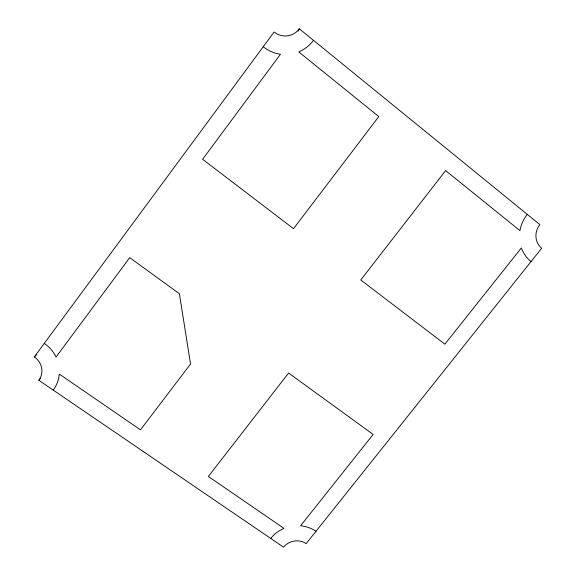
<?xml version="1.0" encoding="UTF-8"?>
<svg xmlns="http://www.w3.org/2000/svg" width="576" height="576" viewBox="0 0 576 576"><rect width="100%" height="100%" fill="white"/><g stroke="black" fill="none" stroke-linecap="round" stroke-linejoin="round"><path stroke-width="0.86" d="M298.116 31.19L299.311 28.8L539.87 224.618A17.201 16.085 -55.5 0 0 541.692 248.227L306.151 543.622A16.142 14.947 -15.3 0 0 283.572 547.2L38.83 380.282A17.683 16.618 16.9 0 0 34.308 356.926L274.118 31.99A18.886 18.007 81.9 0 0 299.311 28.8M38.83 380.282L40.622 378.274M34.308 356.926L36.864 354.442M270.713 538.43A32.285 29.902 -15.3 0 1 283.982 528.394L208.361 476.46L288.59 373.032L373.154 434.441L300.586 525.78A32.285 29.902 -15.3 0 1 315.986 531.281M53.208 390.082A35.359 33.235 16.9 0 0 59.306 374.09L140.472 429.833L190.534 364.039L179.381 293.724L129.708 257.652L56.081 357.005A35.359 33.235 16.9 0 0 44.294 343.397M263.232 46.735A37.764 36.014 81.9 0 0 280.433 54.274L202.608 159.293L293.522 228.665L378.799 116.582L298.786 51.926A37.764 36.014 81.9 0 0 313.481 40.334M531.029 261.59A34.402 32.17 -55.5 0 1 521.345 247.932L444.888 344.167L360.763 279.979L445.615 170.582L519.934 230.638A34.402 32.17 -55.5 0 1 527.263 214.358"/></g></svg>
